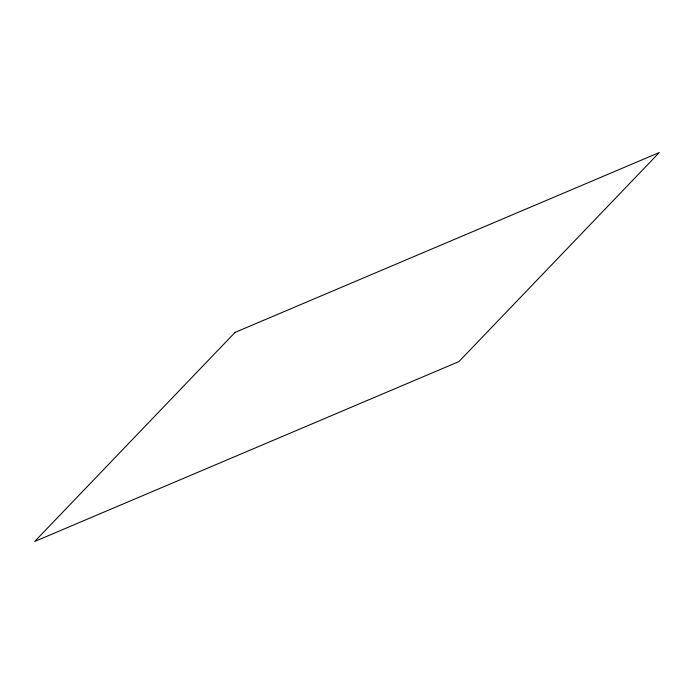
<?xml version="1.0" encoding="UTF-8"?>
<svg xmlns="http://www.w3.org/2000/svg" width="694" height="694" viewBox="0 0 694 694"><rect width="100%" height="100%" fill="white"/><g stroke="black" fill="none" stroke-linecap="round" stroke-linejoin="round"><path stroke-width="1.04" d="M235.066 332.409L34.7 541.467L458.934 361.591L659.3 152.533L235.066 332.409"/></g></svg>
